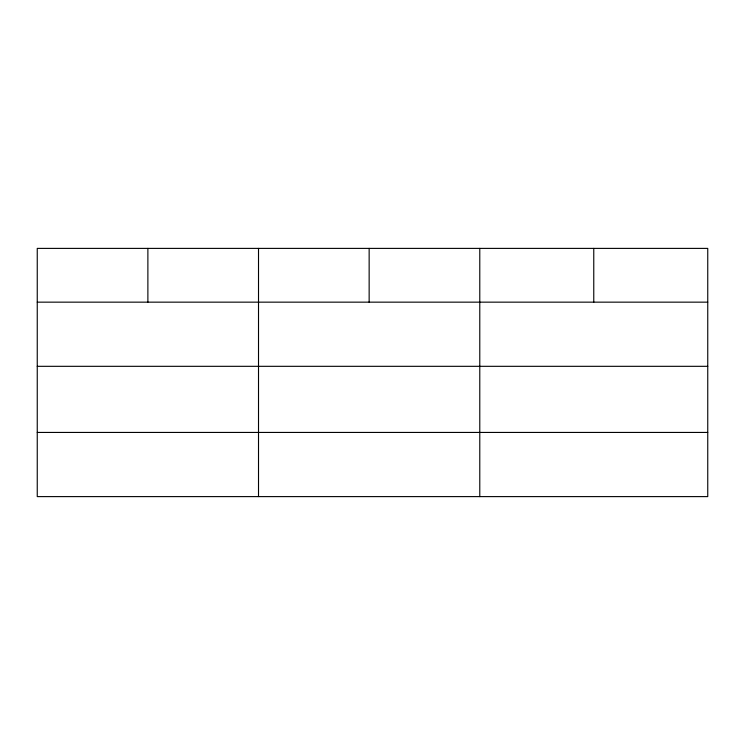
<?xml version="1.0" encoding="UTF-8"?>
<svg xmlns="http://www.w3.org/2000/svg" width="745" height="745" viewBox="0 0 745 745"><rect width="100%" height="100%" fill="white"/><g stroke="black" fill="none" stroke-linecap="round" stroke-linejoin="round"><path stroke-width="1.12" d="M707.75 366.317L707.75 248.392L37.25 248.392L37.25 496.608L707.75 496.608L707.75 366.317L37.25 366.317M37.25 302.153L707.75 302.153M37.25 432.435L707.75 432.435M593.765 248.392L593.765 302.153M479.78 248.392L479.78 496.608M369.147 248.392L369.147 302.153M258.515 248.392L258.515 496.608M147.883 248.392L147.883 302.153"/></g></svg>
